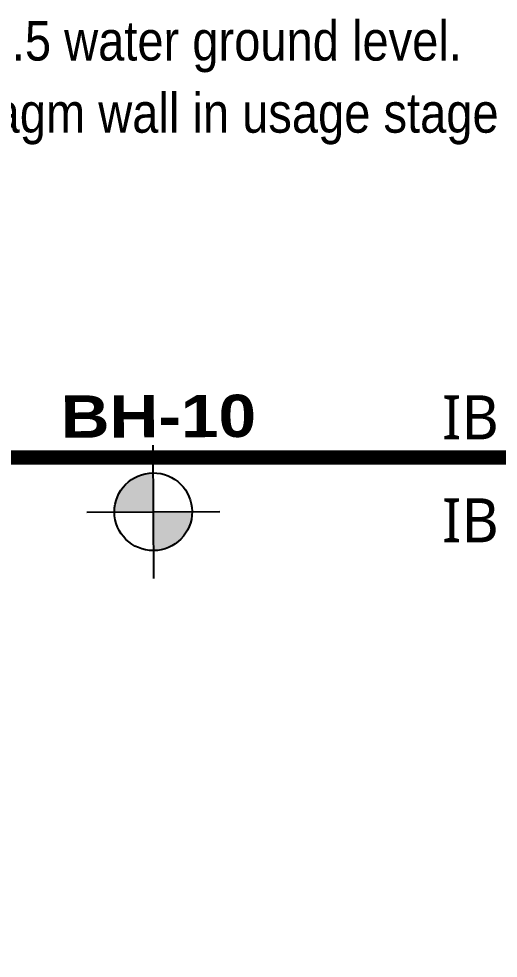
# Model space of a CAD drawing. Header units: millimetres. Extents: x -383953 to 676589, y -101685 to 196247.
# Drawn here: x 93809 to 121017, y 61900 to 115180 of the extents above; entities that cross this region are included whole.
import ezdxf
from ezdxf.enums import TextEntityAlignment as Align

# ---------------------------------------------------------------- set-up
doc = ezdxf.new("R2010")
doc.units = ezdxf.units.MM
doc.layers.get('0').update_dxf_attribs({"lineweight": 20})
for name, color, linetype in [('C-TEXT', 7, 'Continuous'), ('새 블$0$_A-DIM', 7, 'Continuous'), ('새 블$0$boring point', 2, 'Continuous')]:
    doc.layers.add(name, color=color, linetype=linetype)
doc.layers.add('NDC_S_DIM', color=1, linetype='Continuous', lineweight=15)
doc.styles.add('JY-T', font='malgun.ttf')
doc.styles.add('NDC_ARIAL', font='arial.ttf', dxfattribs={"width": 0.85})
doc.styles.add('새 블$0$arial black', font='')
doc.styles.get('새 블$0$arial black').set_extended_font_data('Arial Black')

# ---------------------------------------------------------------- blocks, each defined once
blk = doc.blocks.new('새 블$0$A$C76023817')
at = {"layer": '새 블$0$boring point'}
h = blk.add_hatch(color=3, dxfattribs=at)
edge = h.paths.add_edge_path()
edge.add_line((0, 0), (0, 1378))
edge.add_ellipse((0, 0), major_axis=(-120, 1373), ratio=1, start_angle=-5.0166, end_angle=84.9834)
edge.add_line((-1378, 0), (0, 0))
h = blk.add_hatch(color=3, dxfattribs=at)
edge = h.paths.add_edge_path()
edge.add_line((0, 0), (0, -1378))
edge.add_ellipse((0, 0), major_axis=(-120, 1373), ratio=1, start_angle=174.9834, end_angle=264.9834)
edge.add_line((1378, 0), (0, 0))
at = {"layer": '새 블$0$boring point', "color": 3}
for p, q in [((0, 2362), (0, -2362)), ((-2362, 0), (2362, 0))]:
    blk.add_line(p, q, dxfattribs=at)
blk.add_ellipse((0, 0), major_axis=(-2, 1378), ratio=1, start_param=4.710742435276957, end_param=10.99392774245654, dxfattribs=at)
blk = doc.blocks.new('mbhk')
at = {"layer": '새 블$0$boring point', "color": 3, "xscale": 0.001599999995588582, "yscale": 0.001599999995588582, "zscale": 0.001599999995588582, "rotation": 0.2665113246747969}
blk.add_blockref('새 블$0$A$C76023817', (101.841, -3.078), dxfattribs=at)
at = {"layer": '새 블$0$_A-DIM', "color": 3, "style": '새 블$0$arial black'}
blk.add_text('BH-10', height=2.4, rotation=0.2665, dxfattribs=at).set_placement((102.133, 2.339), align=Align.MIDDLE_CENTER)

msp = doc.modelspace()

# ---------------------------------------------------------------- linework, layer by layer
at = {"layer": 'NDC_S_DIM', "color": 0, "ltscale": 100, "const_width": 800}
msp.add_lwpolyline([(87643, 90300), (177463.1, 90300), (202663.8, 65100), (217800, 65100), (217800, 62300)], dxfattribs=at)

# ---------------------------------------------------------------- block references
at = {"xscale": 1000, "yscale": 1000, "zscale": 1000}
msp.add_blockref('mbhk', (-400, 90300), dxfattribs=at)

# ---------------------------------------------------------------- texts
at = {"layer": 'C-TEXT', "color": 1, "style": 'JY-T'}
for p in [(119440, 92578.8), (119440, 86738.8)]:
    msp.add_text('IB', height=2500, dxfattribs=at).set_placement(p, align=Align.MIDDLE_CENTER)
at = {"layer": 'NDC_S_DIM', "color": 7, "style": 'NDC_ARIAL', "width": 0.85}
for s, p in [('In construction stage, NDC calculate with -10.5 water ground level.', (40110, 113935)), ('Please provide water ground level for diaphragm wall in usage stage ', (40110, 109845))]:
    msp.add_text(s, height=2250, dxfattribs=at).set_placement(p, align=Align.MIDDLE_LEFT)

doc.saveas('drawing.dxf')
